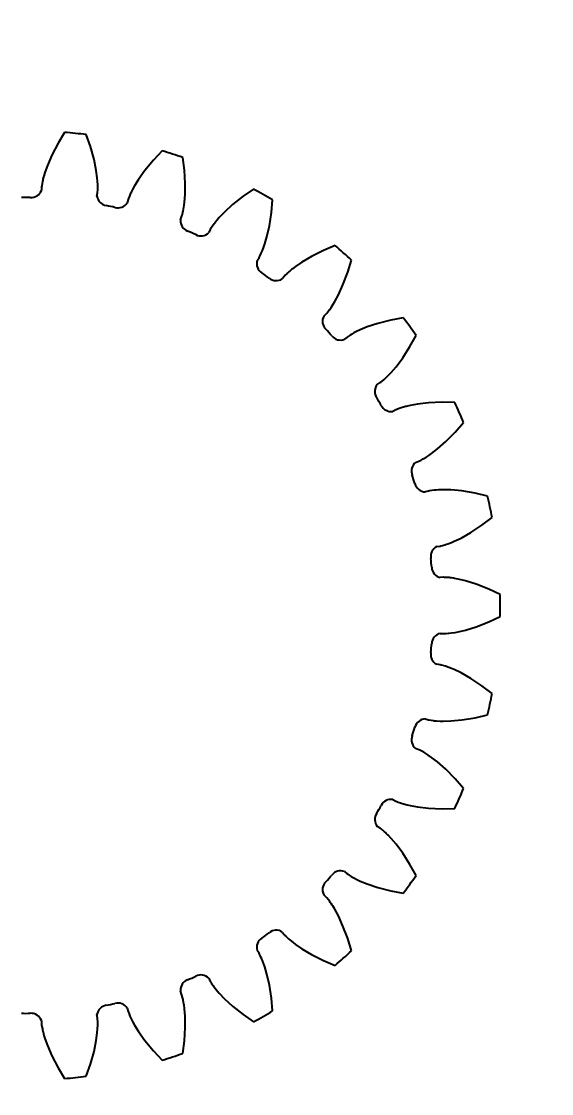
# Model space of a CAD drawing. Extents: x -3282 to 4846, y -1718 to 1845.
# Drawn here: x 125.5 to 179.2, y -8.3 to 100.2 of the extents above; entities that cross this region are included whole.
import ezdxf

# ---------------------------------------------------------------- set-up
doc = ezdxf.new("R2010")
doc.units = 0
doc.layers.get('0').update_dxf_attribs({"linetype": 'CONTINUOUS'})
doc.layers.add('DIMENSION', color=7, linetype='CONTINUOUS')
doc.layers.add('OUTLINE', color=7, linetype='CONTINUOUS')
doc.styles.add('VCDSTYLE14', font='DejaVu Sans Mono')
doc.dimstyles.get("Standard").update_dxf_attribs({"dimtxt": 2.5, "dimasz": 2.5, "dimexe": 1.25, "dimexo": 0.625, "dimtad": 1, "dimcen": 2.5, "dimazin": 3, "dimtfac": 1, "dimtmove": 0, "dimatfit": 3})

# ---------------------------------------------------------------- blocks, each defined once
blk = doc.blocks.new('*D0')
at = {"layer": 'DIMENSION'}
for p, q in [((1920.409424, 1586.460938), (1879.283569, 1563.877319)), ((1904.027975, 1583.74002), (1879.283569, 1563.877319)), ((1879.283569, 1563.877319), (1909.322672, 1574.098123)), ((1874.299874, 1572.952921), (1879.765015, 1563.000732)), ((1867.343814, 1569.133104), (1872.808838, 1559.180908)), ((1872.327515, 1560.057495), (1879.283569, 1563.877319)), ((1872.327515, 1560.057495), (1842.288417, 1549.836677)), ((1846.031494, 1545.617432), (1872.327515, 1560.057495)), ((1847.583118, 1540.194783), (1872.327515, 1560.057495))]:
    blk.add_line(p, q, dxfattribs=at)
at = {"layer": 'DIMENSION', "style": 'VCDSTYLE14'}
blk.add_text('7.9', height=20, rotation=28.77, dxfattribs=at).set_placement((1873.20752, 1561.681519))
blk = doc.blocks.new('*D1')
at = {"layer": 'DIMENSION'}
for p, q in [((1893.807739, 1612.206177), (1887.669786, 1643.337159)), ((1877.409754, 1639.370834), (1893.807739, 1612.206177)), ((1882.990479, 1640.18811), (1893.807739, 1612.206177)), ((1867.365429, 1601.984106), (1894.740479, 1612.566772)), ((1893.807739, 1612.206177), (1917.175781, 1551.758423)), ((1890.733437, 1541.536361), (1918.108521, 1552.119019)), ((1934.379883, 1507.255249), (1917.175781, 1551.758423)), ((1933.573797, 1524.593784), (1917.175781, 1551.758423)), ((1917.175781, 1551.758423), (1923.313769, 1520.627448))]:
    blk.add_line(p, q, dxfattribs=at)
at = {"layer": 'DIMENSION', "style": 'VCDSTYLE14'}
blk.add_text('64.8', height=20, rotation=291.14, dxfattribs=at).set_placement((1910.167725, 1572.65979))
blk = doc.blocks.new('*D2')
at = {"layer": 'DIMENSION'}
for p, q in [((1890.443099, 1628.95426), (1863.278442, 1612.556274)), ((1891.260376, 1623.373535), (1863.278442, 1612.556274)), ((1863.278442, 1612.556274), (1894.409424, 1618.694227)), ((1867.365429, 1601.984106), (1862.917847, 1613.489014)), ((1848.354736, 1606.786987), (1863.278442, 1612.556274)), ((1852.441755, 1596.214883), (1847.994141, 1607.719727)), ((1848.354736, 1606.786987), (1817.223763, 1600.648989)), ((1820.372925, 1595.969727), (1848.354736, 1606.786987)), ((1821.190104, 1590.388962), (1848.354736, 1606.786987))]:
    blk.add_line(p, q, dxfattribs=at)
at = {"layer": 'DIMENSION', "style": 'VCDSTYLE14'}
blk.add_text('16', height=20, rotation=21.14, dxfattribs=at).set_placement((1855.276367, 1610.534912))
blk = doc.blocks.new('*D3')
at = {"layer": 'DIMENSION'}
for p, q in [((2720.820225, 518.82797), (2690.862793, 508.370209)), ((2720.47168, 513.198486), (2690.862793, 508.370209)), ((2455.580078, 470.00296), (2690.862793, 508.370209)), ((2690.862793, 508.370209), (2722.590595, 507.971368)), ((2260.59668, 438.207214), (2455.580078, 470.00296)), ((2455.580078, 470.00296), (2423.852276, 470.401786)), ((2425.622651, 459.545186), (2455.580078, 470.00296))]:
    blk.add_line(p, q, dxfattribs=at)
at = {"layer": 'DIMENSION', "style": 'VCDSTYLE14'}
blk.add_text('%%c 238.4', height=20, rotation=9.26, dxfattribs=at).set_placement((2264.383545, 439.837952))

msp = doc.modelspace()

# ---------------------------------------------------------------- linework, layer by layer
at = {"color": 1}
for p, q in [((129.908399, 88.939138), (129.243354, 87.841848)), ((129.908399, 88.939138), (129.243354, 87.841848)), ((129.243354, 87.841848), (128.617624, 86.638922)), ((129.243354, 87.841848), (128.617624, 86.638922)), ((132.528565, 87.496558), (132.106193, 88.708139)), ((132.528565, 87.496558), (132.106193, 88.708139)), ((132.890519, 86.189823), (132.528565, 87.496558)), ((132.890519, 86.189823), (132.528565, 87.496558)), ((139.769895, 87.07917), (138.891244, 86.144129)), ((139.769895, 87.07917), (138.891244, 86.144129)), ((128.617624, 86.638922), (128.169927, 85.600963)), ((128.617624, 86.638922), (128.169927, 85.600963)), ((133.112629, 85.081464), (132.890519, 86.189823)), ((133.112629, 85.081464), (132.890519, 86.189823)), ((138.891244, 86.144129), (138.029085, 85.097587)), ((138.891244, 86.144129), (138.029085, 85.097587)), ((142.032875, 85.123351), (141.871634, 86.396272)), ((142.032875, 85.123351), (141.871634, 86.396272)), ((127.915458, 84.884201), (127.800141, 84.499054)), ((127.915458, 84.884201), (127.800141, 84.499054)), ((128.169927, 85.600963), (127.915456, 84.884197)), ((128.169927, 85.600963), (127.915456, 84.884197)), ((133.212515, 84.327456), (133.112629, 85.081464)), ((133.212515, 84.327456), (133.112629, 85.081464)), ((138.029085, 85.097587), (137.375367, 84.175391)), ((138.029085, 85.097587), (137.375367, 84.175391)), ((142.115234, 83.769917), (142.032875, 85.123351)), ((142.115234, 83.769917), (142.032875, 85.123351)), ((127.591692, 83.527804), (127.57905, 83.415062)), ((127.591692, 83.527804), (127.57905, 83.415062)), ((127.627513, 83.757952), (127.591692, 83.527804)), ((127.627513, 83.757952), (127.591692, 83.527804)), ((127.629334, 83.768096), (127.627513, 83.757952)), ((127.629334, 83.768096), (127.627513, 83.757952)), ((127.671426, 83.980695), (127.629334, 83.768096)), ((127.671426, 83.980695), (127.629334, 83.768096)), ((127.693896, 84.082095), (127.671426, 83.980695)), ((127.693896, 84.082095), (127.671426, 83.980695)), ((127.722189, 84.201703), (127.693896, 84.082095)), ((127.722189, 84.201703), (127.693896, 84.082095)), ((127.780344, 84.427125), (127.722189, 84.201703)), ((127.780344, 84.427125), (127.722189, 84.201703)), ((127.800141, 84.499054), (127.780344, 84.427125)), ((127.800141, 84.499054), (127.780344, 84.427125)), ((133.239789, 84.008148), (133.212515, 84.327456)), ((133.239789, 84.008148), (133.212515, 84.327456)), ((133.259375, 83.628988), (133.239789, 84.008148)), ((133.259375, 83.628988), (133.239789, 84.008148)), ((133.25966, 83.619694), (133.259375, 83.628988)), ((133.25966, 83.619693), (133.259375, 83.628988)), ((133.263364, 83.392952), (133.25966, 83.619694)), ((133.263364, 83.392954), (133.25966, 83.619693)), ((136.977435, 83.527199), (136.784562, 83.174444)), ((136.977435, 83.527199), (136.784562, 83.174444)), ((137.375367, 84.175391), (136.977433, 83.527196)), ((137.375367, 84.175391), (136.977433, 83.527196)), ((142.10205, 82.639599), (142.115234, 83.769917)), ((142.10205, 82.639599), (142.115234, 83.769917)), ((127.57905, 83.415062), (127.563705, 83.066763)), ((127.57905, 83.415062), (127.563705, 83.066763)), ((133.178714, 82.476602), (133.23612, 82.82048)), ((133.178714, 82.476602), (133.23612, 82.82048)), ((133.236119, 82.820473), (133.244708, 82.904126)), ((133.236119, 82.820473), (133.244708, 82.904126)), ((133.244708, 82.904126), (133.256422, 83.077505)), ((133.244708, 82.904126), (133.256422, 83.077505)), ((133.256422, 83.077505), (133.263114, 83.318963)), ((133.256422, 83.077505), (133.263114, 83.318963)), ((133.263114, 83.318963), (133.263364, 83.392954)), ((133.263114, 83.318963), (133.263364, 83.392952)), ((136.461622, 82.485429), (136.378735, 82.267758)), ((136.461622, 82.485429), (136.378735, 82.267758)), ((136.465513, 82.494973), (136.461622, 82.485429)), ((136.465513, 82.494972), (136.461622, 82.485429)), ((136.550887, 82.694174), (136.465513, 82.494973)), ((136.550887, 82.694174), (136.465513, 82.494972)), ((136.593948, 82.788686), (136.550887, 82.694174)), ((136.593948, 82.788686), (136.550887, 82.694174)), ((136.646491, 82.899798), (136.593948, 82.788686)), ((136.646491, 82.899798), (136.593948, 82.788686)), ((136.750243, 83.108203), (136.646491, 82.899798)), ((136.750243, 83.108203), (136.646491, 82.899798)), ((136.784562, 83.174444), (136.750243, 83.108203)), ((136.784562, 83.174444), (136.750243, 83.108203)), ((142.042985, 81.881301), (142.10205, 82.639599)), ((142.042985, 81.881301), (142.10205, 82.639599)), ((147.975328, 82.477601), (146.914421, 81.633181)), ((147.975328, 82.477601), (146.914421, 81.633181)), ((149.029185, 83.209527), (147.975328, 82.477601)), ((149.029185, 83.209527), (147.975328, 82.477601)), ((136.342928, 82.160108), (136.255503, 81.82261)), ((136.342928, 82.160108), (136.255503, 81.82261)), ((136.378735, 82.267758), (136.342928, 82.160108)), ((136.378735, 82.267758), (136.342928, 82.160108)), ((141.943602, 81.188353), (142.003276, 81.563299)), ((141.943602, 81.188353), (142.003276, 81.563299)), ((142.003276, 81.563299), (142.042985, 81.8813)), ((142.003276, 81.563299), (142.042985, 81.8813)), ((146.914421, 81.633181), (146.083253, 80.867053)), ((146.914421, 81.633181), (146.083253, 80.867053)), ((150.836075, 80.825948), (150.943013, 82.104576)), ((150.836075, 80.825948), (150.943013, 82.104576)), ((141.625109, 80.077919), (141.752756, 80.402348)), ((141.625109, 80.077919), (141.752756, 80.402348)), ((141.752754, 80.402341), (141.778548, 80.48238)), ((141.752754, 80.402341), (141.778548, 80.48238)), ((141.778548, 80.48238), (141.826054, 80.649535)), ((141.778548, 80.48238), (141.826054, 80.649535)), ((141.826054, 80.649535), (141.882802, 80.884325)), ((141.826054, 80.649535), (141.882802, 80.884325)), ((141.882802, 80.884325), (141.89843, 80.956647)), ((141.882802, 80.884325), (141.898429, 80.956645)), ((141.898429, 80.956645), (141.941948, 81.179202)), ((141.89843, 80.956647), (141.941948, 81.179202)), ((141.941948, 81.179202), (141.943602, 81.188353)), ((141.941948, 81.179202), (141.943602, 81.188353)), ((145.559251, 80.31576), (145.29725, 80.010814)), ((145.559251, 80.31576), (145.29725, 80.010814)), ((146.083253, 80.867053), (145.559248, 80.315757)), ((146.083253, 80.867053), (145.559248, 80.315757)), ((150.63524, 79.484965), (150.836075, 80.825948)), ((150.63524, 79.484965), (150.836075, 80.825948)), ((144.71178, 79.208317), (144.654374, 79.110464)), ((144.71178, 79.208317), (144.654374, 79.110464)), ((144.838113, 79.403998), (144.71178, 79.208317)), ((144.838113, 79.403998), (144.71178, 79.208317)), ((144.843903, 79.412525), (144.838113, 79.403998)), ((144.843903, 79.412524), (144.838113, 79.403998)), ((144.968827, 79.589623), (144.843903, 79.412525)), ((144.968827, 79.589623), (144.843903, 79.412524)), ((145.030598, 79.673117), (144.968827, 79.589623)), ((145.030598, 79.673117), (144.968827, 79.589623)), ((145.105094, 79.770876), (145.030598, 79.673117)), ((145.105094, 79.770876), (145.030598, 79.673117)), ((145.249909, 79.953156), (145.105094, 79.770876)), ((145.249909, 79.953156), (145.105094, 79.770876)), ((145.29725, 80.010814), (145.249909, 79.953156)), ((145.29725, 80.010814), (145.249909, 79.953156)), ((150.387337, 78.382088), (150.63524, 79.484965)), ((150.387337, 78.382088), (150.63524, 79.484965)), ((144.654374, 79.110464), (144.49869, 78.798518)), ((144.654374, 79.110464), (144.49869, 78.798518)), ((150.171905, 77.652641), (150.387337, 78.382088)), ((150.171905, 77.652641), (150.387337, 78.382088)), ((149.838261, 76.778246), (149.927101, 76.986892)), ((149.838262, 76.778249), (149.927101, 76.986892)), ((149.927101, 76.986892), (149.930621, 76.995499)), ((149.927101, 76.986892), (149.930621, 76.995499)), ((149.930621, 76.995499), (150.066947, 77.349845)), ((149.930621, 76.995499), (150.066947, 77.349845)), ((150.066947, 77.349845), (150.171904, 77.652641)), ((150.066947, 77.349845), (150.171904, 77.652641)), ((156.098589, 77.002508), (154.885301, 76.397115)), ((156.098589, 77.002508), (154.885301, 76.397115)), ((157.281592, 77.49933), (156.098589, 77.002508)), ((157.281592, 77.49933), (156.098589, 77.002508)), ((149.388216, 75.975549), (149.580526, 76.266349)), ((149.388216, 75.975549), (149.580526, 76.266349)), ((149.580523, 76.266343), (149.622394, 76.33927)), ((149.580523, 76.266343), (149.622394, 76.33927)), ((149.622394, 76.33927), (149.703615, 76.492895)), ((149.622394, 76.33927), (149.703615, 76.492895)), ((149.703615, 76.492895), (149.807939, 76.710756)), ((149.703615, 76.492895), (149.807939, 76.710756)), ((149.807939, 76.710756), (149.838262, 76.778249)), ((149.807939, 76.710756), (149.838261, 76.778246)), ((154.885301, 76.397115), (153.913009, 75.820538)), ((154.885301, 76.397115), (153.913009, 75.820538)), ((158.553424, 74.792164), (158.923867, 76.020618)), ((158.553424, 74.792164), (158.923867, 76.020618)), ((152.635124, 74.871552), (152.557343, 74.802725)), ((152.635124, 74.871552), (152.557343, 74.802725)), ((152.728317, 74.951687), (152.635124, 74.871552)), ((152.728317, 74.951686), (152.635124, 74.871552)), ((152.907865, 75.099875), (152.728317, 74.951687)), ((152.907865, 75.099874), (152.728317, 74.951686)), ((152.96616, 75.14643), (152.907865, 75.099874)), ((152.96616, 75.14643), (152.907865, 75.099875)), ((153.285837, 75.390239), (152.96616, 75.14643)), ((153.285837, 75.390239), (152.96616, 75.14643)), ((153.913009, 75.820538), (153.285833, 75.390236)), ((153.913009, 75.820538), (153.285833, 75.390236)), ((152.150139, 74.399416), (151.933, 74.126656)), ((152.150139, 74.399416), (151.933, 74.126656)), ((152.226636, 74.483195), (152.150139, 74.399416)), ((152.226635, 74.483195), (152.150139, 74.399416)), ((152.390892, 74.648334), (152.226635, 74.483195)), ((152.390892, 74.648334), (152.226636, 74.483195)), ((152.398328, 74.65547), (152.390892, 74.648334)), ((152.398328, 74.65547), (152.390892, 74.648334)), ((152.557343, 74.802725), (152.398328, 74.65547)), ((152.557343, 74.802725), (152.398328, 74.65547)), ((158.078172, 73.522241), (158.553424, 74.792164)), ((158.078172, 73.522241), (158.553424, 74.792164)), ((157.606385, 72.495007), (158.078172, 73.522241)), ((157.606385, 72.495007), (158.078172, 73.522241)), ((157.078381, 71.551933), (157.244, 71.826291)), ((157.078381, 71.551934), (157.244, 71.826291)), ((157.244, 71.826291), (157.606385, 72.495007)), ((157.244, 71.826291), (157.606385, 72.495007)), ((156.128749, 70.348786), (156.377318, 70.593247)), ((156.128749, 70.348786), (156.377318, 70.593247)), ((156.377313, 70.593242), (156.433432, 70.655869)), ((156.377313, 70.593242), (156.433432, 70.655869)), ((156.433432, 70.655869), (156.544819, 70.789251)), ((156.433432, 70.655869), (156.544819, 70.789251)), ((156.544819, 70.789251), (156.692158, 70.980661)), ((156.544819, 70.789251), (156.692158, 70.980661)), ((156.692158, 70.980661), (156.735851, 71.040374)), ((156.692158, 70.980661), (156.73585, 71.040372)), ((156.73585, 71.040372), (156.866129, 71.225988)), ((156.735851, 71.040374), (156.866128, 71.225987)), ((156.866128, 71.225987), (156.871361, 71.233675)), ((156.866129, 71.225988), (156.871361, 71.233675)), ((156.871361, 71.233675), (157.078381, 71.551934)), ((156.871361, 71.233675), (157.078381, 71.551933)), ((161.593358, 69.618231), (160.522436, 69.256404)), ((161.593358, 69.618231), (160.522436, 69.256404)), ((162.906002, 69.958137), (161.593358, 69.618231)), ((162.906002, 69.958137), (161.593358, 69.618231)), ((164.166449, 70.198143), (162.906002, 69.958137)), ((164.166449, 70.198143), (162.906002, 69.958137)), ((158.789866, 68.426282), (158.594865, 68.298902)), ((158.789866, 68.426282), (158.594865, 68.298902)), ((158.798624, 68.431716), (158.789866, 68.426282)), ((158.798624, 68.431716), (158.789866, 68.426282)), ((158.98478, 68.542692), (158.798624, 68.431716)), ((158.98478, 68.542692), (158.798624, 68.431716)), ((159.075171, 68.593843), (158.98478, 68.542692)), ((159.075171, 68.593843), (158.98478, 68.542692)), ((159.182988, 68.65285), (159.075171, 68.593843)), ((159.182989, 68.65285), (159.075171, 68.593843)), ((159.389423, 68.76047), (159.182988, 68.65285)), ((159.389423, 68.76047), (159.182989, 68.65285)), ((159.456123, 68.793888), (159.389423, 68.76047)), ((159.456123, 68.793888), (159.389423, 68.76047)), ((159.819505, 68.965905), (159.456123, 68.793888)), ((159.819505, 68.965905), (159.456123, 68.793888)), ((160.522436, 69.256404), (159.819501, 68.965903)), ((160.522436, 69.256404), (159.819501, 68.965903)), ((164.847637, 67.285706), (165.465394, 68.410295)), ((164.847637, 67.285706), (165.465394, 68.410295)), ((158.502622, 68.232858), (158.233517, 68.011204)), ((158.502622, 68.232858), (158.233517, 68.011204)), ((158.594865, 68.298902), (158.502622, 68.232858)), ((158.594865, 68.298902), (158.502622, 68.232858)), ((164.118738, 66.142345), (164.847637, 67.285706)), ((164.118738, 66.142345), (164.847637, 67.285706)), ((163.443687, 65.235648), (164.118738, 66.142345)), ((163.443687, 65.235648), (164.118738, 66.142345)), ((162.950186, 64.656889), (163.443687, 65.235648)), ((162.950186, 64.656889), (163.443687, 65.235648)), ((162.234588, 63.944473), (162.289741, 63.993796)), ((162.234588, 63.944473), (162.289739, 63.993795)), ((162.289739, 63.993795), (162.455763, 64.148268)), ((162.289741, 63.993796), (162.455762, 64.148267)), ((162.455762, 64.148267), (162.462479, 64.154699)), ((162.455763, 64.148268), (162.462479, 64.154699)), ((162.462479, 64.154699), (162.731144, 64.422961)), ((162.462479, 64.154699), (162.731144, 64.422961)), ((162.731144, 64.422961), (162.950186, 64.656889)), ((162.731144, 64.422961), (162.950186, 64.656889)), ((161.552116, 63.443544), (161.84608, 63.630983)), ((161.552116, 63.443544), (161.84608, 63.630983)), ((161.846074, 63.630979), (161.913987, 63.680571)), ((161.846074, 63.630979), (161.913987, 63.680571)), ((161.913987, 63.680571), (162.050671, 63.787878)), ((161.913987, 63.680571), (162.050671, 63.787878)), ((162.050671, 63.787878), (162.234588, 63.944473)), ((162.050671, 63.787878), (162.234588, 63.944473)), ((163.434188, 60.880299), (163.124879, 60.719439)), ((163.434188, 60.880299), (163.124879, 60.719439)), ((163.538147, 60.925722), (163.434188, 60.880299)), ((163.538147, 60.925722), (163.434188, 60.880299)), ((163.755371, 61.009775), (163.538147, 60.925722)), ((163.75537, 61.009775), (163.538147, 60.925722)), ((163.765066, 61.013269), (163.75537, 61.009775)), ((163.765066, 61.013269), (163.755371, 61.009775)), ((163.970228, 61.083116), (163.765066, 61.013269)), ((163.970228, 61.083116), (163.765066, 61.013269)), ((164.069278, 61.114356), (163.970228, 61.083116)), ((164.069278, 61.114356), (163.970228, 61.083116)), ((164.187008, 61.149657), (164.069278, 61.114356)), ((164.187008, 61.149657), (164.069278, 61.114356)), ((164.411307, 61.212005), (164.187008, 61.149657)), ((164.411307, 61.212005), (164.187008, 61.149657)), ((164.483497, 61.230825), (164.411307, 61.212005)), ((164.483497, 61.230825), (164.411307, 61.212005)), ((164.874703, 61.323531), (164.483497, 61.230825)), ((164.874703, 61.323531), (164.483497, 61.230825)), ((165.622672, 61.461535), (164.874699, 61.32353)), ((165.622672, 61.461535), (164.874699, 61.32353)), ((166.745419, 61.592798), (165.622672, 61.461535)), ((166.745419, 61.592798), (165.622672, 61.461535)), ((168.100049, 61.652363), (166.745419, 61.592798)), ((168.100049, 61.652363), (166.745419, 61.592798)), ((169.382852, 61.625062), (168.100049, 61.652363)), ((169.382852, 61.625062), (168.100049, 61.652363)), ((168.492936, 57.667812), (169.443625, 58.634642)), ((168.492936, 57.667812), (169.443625, 58.634642)), ((169.443625, 58.634642), (170.281698, 59.606217)), ((169.443625, 58.634642), (170.281698, 59.606217)), ((167.644124, 56.92128), (168.492936, 57.667812)), ((167.644124, 56.92128), (168.492936, 57.667812)), ((166.778185, 56.274498), (167.041076, 56.457773)), ((166.778185, 56.274498), (167.041076, 56.457773)), ((167.041077, 56.457773), (167.644124, 56.92128)), ((167.041077, 56.457773), (167.644124, 56.92128)), ((165.421289, 55.561618), (165.747799, 55.683842)), ((165.421289, 55.561618), (165.747799, 55.683842)), ((165.747793, 55.683839), (165.824533, 55.718227)), ((165.747793, 55.683839), (165.824533, 55.718227)), ((165.824533, 55.718227), (165.980541, 55.794772)), ((165.824533, 55.718227), (165.980541, 55.794772)), ((165.980541, 55.794772), (166.192996, 55.909706)), ((165.980541, 55.794772), (166.192996, 55.909706)), ((166.192996, 55.909706), (166.257199, 55.946485)), ((166.192996, 55.909706), (166.257197, 55.946484)), ((166.257197, 55.946484), (166.451709, 56.063063)), ((166.257199, 55.946485), (166.451708, 56.063062)), ((166.451708, 56.063062), (166.459615, 56.067957)), ((166.451709, 56.063063), (166.459615, 56.067957)), ((166.459615, 56.067957), (166.778185, 56.274498)), ((166.459615, 56.067957), (166.778185, 56.274498)), ((166.729304, 52.663081), (166.39331, 52.570045)), ((166.729304, 52.663081), (166.39331, 52.570045)), ((166.840435, 52.685897), (166.729304, 52.663081)), ((166.840435, 52.685897), (166.729304, 52.663081)), ((167.070388, 52.722949), (166.840435, 52.685897)), ((167.070388, 52.722949), (166.840435, 52.685897)), ((167.080598, 52.724352), (167.070388, 52.722949)), ((167.080598, 52.724352), (167.070388, 52.722949)), ((167.295799, 52.750017), (167.080598, 52.724352)), ((167.295799, 52.750017), (167.080598, 52.724352)), ((167.399179, 52.759981), (167.295799, 52.750017)), ((167.399179, 52.759981), (167.295799, 52.750017)), ((167.521676, 52.770033), (167.399179, 52.759981)), ((167.521676, 52.770033), (167.399179, 52.759981)), ((167.754037, 52.784384), (167.521676, 52.770033)), ((167.754037, 52.784384), (167.521676, 52.770033)), ((167.828562, 52.787783), (167.754037, 52.784384)), ((167.828562, 52.787783), (167.754037, 52.784384)), ((168.230494, 52.797127), (167.828562, 52.787783)), ((168.230494, 52.797127), (167.828562, 52.787783)), ((168.99081, 52.776605), (168.23049, 52.797127)), ((168.99081, 52.776605), (168.23049, 52.797127)), ((170.116314, 52.671566), (168.99081, 52.776605)), ((170.116314, 52.671566), (168.99081, 52.776605)), ((171.453726, 52.448186), (170.116314, 52.671566)), ((171.453726, 52.448186), (170.116314, 52.671566)), ((172.702821, 52.154772), (171.453726, 52.448186)), ((172.702821, 52.154772), (171.453726, 52.448186)), ((172.140522, 49.217064), (173.162284, 49.993163)), ((172.140522, 49.217064), (173.162284, 49.993163)), ((171.009593, 48.469022), (172.140522, 49.217064)), ((171.009593, 48.469022), (172.140522, 49.217064)), ((169.337879, 47.587283), (170.024116, 47.915281)), ((169.337879, 47.587283), (170.024116, 47.915281)), ((170.024116, 47.915281), (171.009593, 48.469022)), ((170.024116, 47.915281), (171.009593, 48.469022)), ((167.567167, 47.047484), (167.911954, 47.099152)), ((167.567167, 47.047484), (167.911954, 47.099152)), ((167.911947, 47.099151), (167.994159, 47.116832)), ((167.911947, 47.099151), (167.994159, 47.116832)), ((167.994159, 47.116832), (168.162673, 47.159268)), ((167.994159, 47.116832), (168.162673, 47.159268)), ((168.162673, 47.159268), (168.394381, 47.227518)), ((168.162673, 47.159268), (168.394381, 47.227518)), ((168.394381, 47.227518), (168.464826, 47.250145)), ((168.394381, 47.227518), (168.464828, 47.250145)), ((168.464826, 47.250145), (168.679326, 47.323735)), ((168.464828, 47.250145), (168.679325, 47.323734)), ((168.679325, 47.323734), (168.688077, 47.326878)), ((168.679326, 47.323735), (168.688077, 47.326878)), ((168.688077, 47.326878), (169.042627, 47.462672)), ((168.688077, 47.326878), (169.042627, 47.462672)), ((169.042627, 47.462672), (169.337879, 47.587283)), ((169.042627, 47.462672), (169.337879, 47.587283)), ((168.243959, 43.940336), (167.895964, 43.91919)), ((168.243959, 43.940336), (167.895964, 43.91919)), ((168.357405, 43.939547), (168.243959, 43.940336)), ((168.357405, 43.939547), (168.243959, 43.940336)), ((168.590036, 43.92798), (168.357405, 43.939547)), ((168.590036, 43.92798), (168.357405, 43.939547)), ((168.600315, 43.927229), (168.590036, 43.92798)), ((168.600315, 43.927229), (168.590036, 43.92798)), ((168.816149, 43.907591), (168.600315, 43.927229)), ((168.816149, 43.907591), (168.600315, 43.927229)), ((168.919342, 43.895843), (168.816149, 43.907591)), ((168.919342, 43.895843), (168.816149, 43.907591)), ((169.041252, 43.880207), (168.919342, 43.895843)), ((169.041252, 43.880207), (168.919342, 43.895843)), ((169.271519, 43.845934), (169.041252, 43.880207)), ((169.271519, 43.845934), (169.041252, 43.880207)), ((169.345123, 43.833764), (169.271519, 43.845934)), ((169.345123, 43.833764), (169.271519, 43.845934)), ((169.740214, 43.759338), (169.345123, 43.833764)), ((169.740214, 43.759338), (169.345123, 43.833764)), ((170.479648, 43.581185), (169.74021, 43.759339)), ((170.479648, 43.581185), (169.74021, 43.759339)), ((171.558719, 43.244437), (170.479648, 43.581185)), ((171.558719, 43.244437), (170.479648, 43.581185)), ((172.820461, 42.747874), (171.558719, 43.244437)), ((172.820461, 42.747874), (171.558719, 43.244437)), ((173.981256, 42.20117), (172.820461, 42.747874)), ((173.981256, 42.20117), (172.820461, 42.747874)), ((171.558719, 38.948005), (172.820461, 39.444567)), ((171.558719, 38.948005), (172.820461, 39.444567)), ((172.820461, 39.444567), (173.981255, 39.99127)), ((172.820461, 39.444567), (173.981255, 39.99127)), ((167.895964, 38.273251), (168.243959, 38.252105)), ((167.895964, 38.273251), (168.243959, 38.252105)), ((168.243951, 38.252106), (168.328044, 38.252307)), ((168.243951, 38.252106), (168.328044, 38.252307)), ((168.328044, 38.252307), (168.501698, 38.25878)), ((168.328044, 38.252307), (168.501698, 38.25878)), ((168.501698, 38.25878), (168.742533, 38.277364)), ((168.501698, 38.25878), (168.742533, 38.277364)), ((168.742533, 38.277364), (168.816142, 38.28485)), ((168.742533, 38.277364), (168.816144, 38.28485)), ((168.816142, 38.28485), (169.041255, 38.312235)), ((168.816144, 38.28485), (169.041254, 38.312234)), ((169.041254, 38.312234), (169.050469, 38.31349)), ((169.041255, 38.312235), (169.050469, 38.31349)), ((169.050469, 38.31349), (169.425504, 38.372601)), ((169.050469, 38.31349), (169.425504, 38.372601)), ((169.425504, 38.372601), (169.740212, 38.433103)), ((169.425504, 38.372601), (169.740212, 38.433103)), ((169.740212, 38.433103), (170.479648, 38.611256)), ((169.740212, 38.433103), (170.479648, 38.611256)), ((170.479648, 38.611256), (171.558719, 38.948005)), ((170.479648, 38.611256), (171.558719, 38.948005)), ((167.911954, 35.093289), (167.567167, 35.144957)), ((167.911954, 35.093289), (167.567167, 35.144957)), ((168.022757, 35.068931), (167.911954, 35.093289)), ((168.022757, 35.068931), (167.911954, 35.093289)), ((168.2479, 35.00925), (168.022757, 35.068931)), ((168.2479, 35.00925), (168.022757, 35.068931)), ((168.257798, 35.006378), (168.2479, 35.00925)), ((168.257798, 35.006378), (168.2479, 35.00925)), ((168.464832, 34.942294), (168.257798, 35.006378)), ((168.464832, 34.942294), (168.257798, 35.006378)), ((168.563328, 34.909348), (168.464832, 34.942294)), ((168.563328, 34.909348), (168.464832, 34.942294)), ((168.679323, 34.868707), (168.563328, 34.909348)), ((168.679323, 34.868707), (168.563328, 34.909348)), ((168.897432, 34.787308), (168.679323, 34.868707)), ((168.897432, 34.787308), (168.679323, 34.868707)), ((168.966897, 34.760101), (168.897432, 34.787308)), ((168.966897, 34.760101), (168.897432, 34.787308)), ((169.337881, 34.605157), (168.966897, 34.760101)), ((169.337881, 34.605157), (168.966897, 34.760101)), ((170.024116, 34.27716), (169.337877, 34.605159)), ((170.024116, 34.27716), (169.337877, 34.605159)), ((171.009593, 33.723419), (170.024116, 34.27716)), ((171.009593, 33.723419), (170.024116, 34.27716)), ((172.140522, 32.975377), (171.009593, 33.723419)), ((172.140522, 32.975377), (171.009593, 33.723419)), ((173.162285, 32.199277), (172.140522, 32.975377)), ((173.162285, 32.199277), (172.140522, 32.975377)), ((166.39331, 29.622396), (166.729304, 29.52936)), ((166.39331, 29.622396), (166.729304, 29.52936)), ((166.729297, 29.529362), (166.811594, 29.512075)), ((166.729297, 29.529362), (166.811594, 29.512075)), ((166.811594, 29.512075), (166.982799, 29.482302)), ((166.811594, 29.512075), (166.982799, 29.482302)), ((166.982799, 29.482302), (167.222235, 29.450407)), ((166.982799, 29.482302), (167.222235, 29.450407)), ((167.222235, 29.450407), (167.295792, 29.442425)), ((167.222235, 29.450407), (167.295794, 29.442425)), ((167.295792, 29.442425), (167.521679, 29.422408)), ((167.295794, 29.442425), (167.521678, 29.422408)), ((167.521678, 29.422408), (167.530952, 29.42172)), ((167.521679, 29.422408), (167.530952, 29.42172)), ((167.530952, 29.42172), (167.910082, 29.401565)), ((167.530952, 29.42172), (167.910082, 29.401565)), ((167.910082, 29.401565), (168.230492, 29.395314)), ((167.910082, 29.401565), (168.230492, 29.395314)), ((168.230492, 29.395314), (168.99081, 29.415837)), ((168.230492, 29.395314), (168.99081, 29.415837)), ((168.99081, 29.415837), (170.116314, 29.520875)), ((168.99081, 29.415837), (170.116314, 29.520875)), ((170.116314, 29.520875), (171.453726, 29.744255)), ((170.116314, 29.520875), (171.453726, 29.744255)), ((171.453726, 29.744255), (172.70282, 30.037669)), ((171.453726, 29.744255), (172.70282, 30.037669)), ((165.747799, 26.508599), (165.421289, 26.630823)), ((165.747799, 26.508599), (165.421289, 26.630823)), ((165.851117, 26.461736), (165.747799, 26.508599)), ((165.851117, 26.461736), (165.747799, 26.508599)), ((166.058932, 26.356549), (165.851117, 26.461736)), ((166.058932, 26.356549), (165.851117, 26.461736)), ((166.068016, 26.351682), (166.058932, 26.356549)), ((166.068016, 26.351682), (166.058932, 26.356549)), ((166.257202, 26.245954), (166.068016, 26.351682)), ((166.257202, 26.245954), (166.068016, 26.351682)), ((166.346696, 26.193249), (166.257202, 26.245954)), ((166.346696, 26.193249), (166.257202, 26.245954)), ((166.451707, 26.12938), (166.346696, 26.193249)), ((166.451707, 26.12938), (166.346696, 26.193249)), ((166.648125, 26.004412), (166.451707, 26.12938)), ((166.648125, 26.004412), (166.451707, 26.12938)), ((166.710416, 25.963357), (166.648125, 26.004412)), ((166.710416, 25.963357), (166.648125, 26.004412)), ((167.041078, 25.734667), (166.710416, 25.963357)), ((167.041078, 25.734667), (166.710416, 25.963357)), ((167.644124, 25.271161), (167.041074, 25.73467)), ((167.644124, 25.271161), (167.041074, 25.73467)), ((168.492936, 24.524629), (167.644124, 25.271161)), ((168.492936, 24.524629), (167.644124, 25.271161)), ((169.443625, 23.557799), (168.492936, 24.524629)), ((169.443625, 23.557799), (168.492936, 24.524629)), ((170.281699, 22.586223), (169.443625, 23.557799)), ((170.281699, 22.586223), (169.443625, 23.557799)), ((163.124879, 21.473002), (163.434188, 21.312142)), ((163.124879, 21.473002), (163.434188, 21.312142)), ((163.434181, 21.312145), (163.511085, 21.278126)), ((163.434181, 21.312145), (163.511085, 21.278126)), ((163.511085, 21.278126), (163.672359, 21.213408)), ((163.511085, 21.278126), (163.672359, 21.213408)), ((163.672359, 21.213408), (163.899931, 21.132428)), ((163.672359, 21.213408), (163.899931, 21.132428)), ((163.899931, 21.132428), (163.970221, 21.109327)), ((163.899931, 21.132428), (163.970224, 21.109327)), ((163.970221, 21.109327), (164.187011, 21.042783)), ((163.970224, 21.109327), (164.18701, 21.042783)), ((164.18701, 21.042783), (164.195938, 21.040182)), ((164.187011, 21.042783), (164.195938, 21.040182)), ((164.195938, 21.040182), (164.562593, 20.941642)), ((164.195938, 21.040182), (164.562593, 20.941642)), ((164.562593, 20.941642), (164.874701, 20.86891)), ((164.562593, 20.941642), (164.874701, 20.86891)), ((164.874702, 20.86891), (165.622671, 20.730906)), ((164.874702, 20.86891), (165.622671, 20.730906)), ((165.622671, 20.730906), (166.745419, 20.599643)), ((165.622671, 20.730906), (166.745419, 20.599643)), ((166.745419, 20.599643), (168.100049, 20.540079)), ((166.745419, 20.599643), (168.100049, 20.540079)), ((168.100049, 20.540079), (169.382851, 20.567379)), ((168.100049, 20.540079), (169.382851, 20.567379)), ((161.84608, 18.561458), (161.552116, 18.748897)), ((161.84608, 18.561458), (161.552116, 18.748897)), ((161.937396, 18.494138), (161.84608, 18.561458)), ((161.937396, 18.494138), (161.84608, 18.561458)), ((162.1188, 18.348043), (161.937396, 18.494138)), ((162.1188, 18.348043), (161.937396, 18.494138)), ((162.126674, 18.341393), (162.1188, 18.348043)), ((162.126674, 18.341394), (162.1188, 18.348043)), ((162.289744, 18.198642), (162.126674, 18.341394)), ((162.289744, 18.198642), (162.126674, 18.341393)), ((162.366324, 18.128482), (162.289744, 18.198642)), ((162.366324, 18.128482), (162.289744, 18.198642)), ((162.455761, 18.044175), (162.366324, 18.128482)), ((162.455761, 18.044175), (162.366324, 18.128482)), ((162.621905, 17.8811), (162.455761, 18.044175)), ((162.621905, 17.8811), (162.455761, 18.044175)), ((162.674299, 17.827992), (162.621905, 17.8811)), ((162.674299, 17.827992), (162.621905, 17.8811)), ((162.950187, 17.535551), (162.674299, 17.827992)), ((162.950187, 17.535551), (162.674299, 17.827992)), ((163.443687, 16.956793), (162.950185, 17.535554)), ((163.443687, 16.956793), (162.950185, 17.535554)), ((164.118738, 16.050096), (163.443687, 16.956793)), ((164.118738, 16.050096), (163.443687, 16.956793)), ((164.847637, 14.906735), (164.118738, 16.050096)), ((164.847637, 14.906735), (164.118738, 16.050096)), ((158.233517, 14.181237), (158.502622, 13.959583)), ((158.233517, 14.181237), (158.502622, 13.959583)), ((165.465395, 13.782144), (164.847637, 14.906735)), ((165.465395, 13.782144), (164.847637, 14.906735)), ((158.502616, 13.959587), (158.570767, 13.910322)), ((158.502616, 13.959587), (158.570767, 13.910322)), ((158.570767, 13.910322), (158.71506, 13.813488)), ((158.570767, 13.910322), (158.71506, 13.813488)), ((158.71506, 13.813488), (158.920823, 13.686963)), ((158.71506, 13.813488), (158.920823, 13.686963)), ((158.920823, 13.686963), (158.984774, 13.649753)), ((158.920823, 13.686963), (158.984776, 13.649751)), ((158.984774, 13.649753), (159.182991, 13.539589)), ((158.984776, 13.649751), (159.18299, 13.53959)), ((159.18299, 13.53959), (159.191183, 13.535189)), ((159.182991, 13.539589), (159.191183, 13.535189)), ((159.191183, 13.535189), (159.529337, 13.362571)), ((159.191183, 13.535189), (159.529337, 13.362571)), ((159.529337, 13.362571), (159.819504, 13.226537)), ((159.529337, 13.362571), (159.819504, 13.226537)), ((159.819504, 13.226537), (160.522436, 12.936037)), ((159.819504, 13.226537), (160.522436, 12.936037)), ((160.522436, 12.936037), (161.593358, 12.57421)), ((160.522436, 12.936037), (161.593358, 12.57421)), ((161.593358, 12.57421), (162.906002, 12.234304)), ((161.593358, 12.57421), (162.906002, 12.234304)), ((162.906002, 12.234304), (164.166447, 11.994299)), ((162.906002, 12.234304), (164.166447, 11.994299)), ((156.377318, 11.599194), (156.128749, 11.843656)), ((156.377318, 11.599194), (156.128749, 11.843656)), ((156.452643, 11.51436), (156.377318, 11.599194)), ((156.452643, 11.51436), (156.377318, 11.599194)), ((156.599707, 11.333741), (156.452643, 11.51436)), ((156.599707, 11.333741), (156.452643, 11.51436)), ((156.606027, 11.3256), (156.599707, 11.333741)), ((156.606027, 11.3256), (156.599707, 11.333741)), ((156.735854, 11.152063), (156.606027, 11.3256)), ((156.735854, 11.152063), (156.606027, 11.3256)), ((156.796173, 11.067515), (156.735854, 11.152063)), ((156.796173, 11.067515), (156.735854, 11.152063)), ((156.866127, 10.966456), (156.796173, 11.067515)), ((156.866127, 10.966456), (156.796173, 11.067515)), ((156.994736, 10.772401), (156.866127, 10.966456)), ((156.994736, 10.772401), (156.866127, 10.966456)), ((157.034942, 10.70956), (156.994736, 10.772401)), ((157.034942, 10.70956), (156.994736, 10.772401)), ((157.244001, 10.366149), (157.034942, 10.70956)), ((157.244001, 10.366149), (157.034942, 10.70956)), ((157.606385, 9.697434), (157.243998, 10.366152)), ((157.606385, 9.697434), (157.243998, 10.366152)), ((158.078172, 8.6702), (157.606385, 9.697434)), ((158.078172, 8.6702), (157.606385, 9.697434)), ((151.933, 8.065785), (152.150139, 7.793025)), ((151.933, 8.065785), (152.150139, 7.793025)), ((152.150134, 7.793031), (152.206553, 7.730673)), ((152.150134, 7.793031), (152.206553, 7.730673)), ((152.206553, 7.730673), (152.327561, 7.605954)), ((152.206553, 7.730673), (152.327561, 7.605954)), ((152.327561, 7.605954), (152.502521, 7.439414)), ((152.327561, 7.605954), (152.502521, 7.439414)), ((158.553424, 7.400277), (158.078172, 8.6702)), ((158.553424, 7.400277), (158.078172, 8.6702)), ((152.502521, 7.439414), (152.557338, 7.38972)), ((152.502521, 7.439414), (152.55734, 7.389719)), ((152.557338, 7.38972), (152.728319, 7.240753)), ((152.55734, 7.389719), (152.728319, 7.240753)), ((152.728319, 7.240753), (152.735417, 7.234746)), ((152.728319, 7.240753), (152.735417, 7.234746)), ((152.735417, 7.234746), (153.030293, 6.995593)), ((152.735417, 7.234746), (153.030293, 6.995593)), ((153.030293, 6.995593), (153.285835, 6.802203)), ((153.030293, 6.995593), (153.285835, 6.802203)), ((153.285836, 6.802203), (153.913009, 6.371903)), ((153.285836, 6.802203), (153.913009, 6.371903)), ((158.923868, 6.171822), (158.553424, 7.400277)), ((158.923868, 6.171822), (158.553424, 7.400277)), ((149.580526, 5.926092), (149.388216, 6.216892)), ((149.580526, 5.926092), (149.388216, 6.216892)), ((149.636567, 5.827451), (149.580526, 5.926092)), ((149.636567, 5.827451), (149.580526, 5.926092)), ((149.742865, 5.620203), (149.636567, 5.827451)), ((149.742865, 5.620203), (149.636567, 5.827451)), ((149.747354, 5.610925), (149.742865, 5.620203)), ((149.747354, 5.610925), (149.742865, 5.620203)), ((149.838263, 5.414189), (149.747354, 5.610925)), ((149.838263, 5.414188), (149.747354, 5.610925)), ((153.913009, 6.371903), (154.885301, 5.795326)), ((153.913009, 6.371903), (154.885301, 5.795326)), ((154.885301, 5.795326), (156.098589, 5.189934)), ((154.885301, 5.795326), (156.098589, 5.189934)), ((149.879686, 5.318947), (149.838263, 5.414189)), ((149.879686, 5.318947), (149.838263, 5.414188)), ((149.9271, 5.205551), (149.879686, 5.318947)), ((149.9271, 5.205551), (149.879686, 5.318947)), ((150.012552, 4.988998), (149.9271, 5.205551)), ((150.012552, 4.988998), (149.9271, 5.205551)), ((150.038814, 4.91917), (150.012552, 4.988998)), ((150.038814, 4.91917), (150.012552, 4.988998)), ((150.171905, 4.539798), (150.038814, 4.91917)), ((150.171905, 4.539798), (150.038814, 4.91917)), ((150.387337, 3.810353), (150.171904, 4.539802)), ((150.387337, 3.810353), (150.171904, 4.539802)), ((156.098589, 5.189934), (157.281591, 4.693112)), ((156.098589, 5.189934), (157.281591, 4.693112)), ((144.49869, 3.393923), (144.654374, 3.081977)), ((144.49869, 3.393923), (144.654374, 3.081977)), ((150.63524, 2.707476), (150.387337, 3.810353)), ((150.63524, 2.707476), (150.387337, 3.810353)), ((144.654371, 3.081983), (144.696592, 3.009258)), ((144.654371, 3.081983), (144.696592, 3.009258)), ((144.696592, 3.009258), (144.789024, 2.862106)), ((144.696592, 3.009258), (144.789024, 2.862106)), ((144.789024, 2.862106), (144.925536, 2.662828)), ((144.789024, 2.862106), (144.925536, 2.662828)), ((144.925536, 2.662828), (144.968823, 2.602824)), ((144.925536, 2.662828), (144.968825, 2.602822)), ((144.968823, 2.602824), (145.105096, 2.421563)), ((144.968825, 2.602822), (145.105095, 2.421563)), ((145.105095, 2.421563), (145.11079, 2.414211)), ((145.105096, 2.421563), (145.11079, 2.414211)), ((145.11079, 2.414211), (145.349499, 2.118976)), ((145.11079, 2.414211), (145.349499, 2.118976)), ((150.836075, 1.366494), (150.63524, 2.707476)), ((150.836075, 1.366494), (150.63524, 2.707476)), ((141.752756, 1.790093), (141.625109, 2.114522)), ((141.752756, 1.790093), (141.625109, 2.114522)), ((141.787063, 1.681956), (141.752756, 1.790093)), ((141.787063, 1.681956), (141.752756, 1.790093)), ((141.84795, 1.457136), (141.787063, 1.681956)), ((141.84795, 1.457136), (141.787063, 1.681956)), ((141.850412, 1.447128), (141.84795, 1.457136)), ((141.850411, 1.447128), (141.84795, 1.457136)), ((141.898431, 1.235789), (141.850411, 1.447128)), ((141.898431, 1.23579), (141.850412, 1.447128)), ((141.919146, 1.134017), (141.898431, 1.23579)), ((141.919146, 1.134017), (141.898431, 1.235789)), ((141.941948, 1.013241), (141.919146, 1.134017)), ((141.941948, 1.013241), (141.919146, 1.134017)), ((145.349499, 2.118976), (145.559249, 1.876682)), ((145.349499, 2.118976), (145.559249, 1.876682)), ((145.55925, 1.876682), (146.083253, 1.325389)), ((145.55925, 1.876682), (146.083253, 1.325389)), ((146.083253, 1.325389), (146.914421, 0.55926)), ((146.083253, 1.325389), (146.914421, 0.55926)), ((150.943014, 0.087864), (150.836075, 1.366494)), ((150.943014, 0.087864), (150.836075, 1.366494)), ((136.255503, 0.369831), (136.342928, 0.032334)), ((136.255503, 0.369831), (136.342928, 0.032334)), ((136.342926, 0.032341), (136.369104, -0.047574)), ((136.342926, 0.032341), (136.369104, -0.047574)), ((141.980508, 0.783654), (141.941948, 1.013241)), ((141.980508, 0.783654), (141.941948, 1.013241)), ((141.991679, 0.709892), (141.980508, 0.783654)), ((141.991679, 0.709892), (141.980508, 0.783654)), ((142.042985, 0.311139), (141.991679, 0.709892)), ((142.042985, 0.311139), (141.991679, 0.709892)), ((142.10205, -0.447157), (142.042985, 0.311143)), ((142.10205, -0.447157), (142.042985, 0.311143)), ((146.914421, 0.55926), (147.975328, -0.28516)), ((146.914421, 0.55926), (147.975328, -0.28516)), ((127.563705, -0.874322), (127.57905, -1.222621)), ((127.563705, -0.874322), (127.57905, -1.222621)), ((133.23612, -0.628039), (133.178714, -0.28416)), ((133.23612, -0.628039), (133.178714, -0.28416)), ((133.247194, -0.740946), (133.23612, -0.628039)), ((133.247194, -0.740946), (133.23612, -0.628039)), ((133.260007, -0.973512), (133.247194, -0.740946)), ((133.260007, -0.973512), (133.247194, -0.740946)), ((133.260334, -0.983813), (133.260007, -0.973512)), ((133.260334, -0.983813), (133.260007, -0.973512)), ((133.263364, -1.200517), (133.260334, -0.983813)), ((133.263364, -1.200517), (133.260334, -0.983813)), ((136.369104, -0.047574), (136.428922, -0.210728)), ((136.369104, -0.047574), (136.428922, -0.210728)), ((136.428922, -0.210728), (136.521018, -0.434033)), ((136.428922, -0.210728), (136.521018, -0.434033)), ((136.521018, -0.434033), (136.550884, -0.501727)), ((136.521018, -0.434033), (136.550885, -0.501729)), ((136.550884, -0.501727), (136.646492, -0.707359)), ((136.550885, -0.501729), (136.646492, -0.707359)), ((136.646492, -0.707359), (136.650533, -0.715734)), ((136.646492, -0.707359), (136.650533, -0.715734)), ((136.650533, -0.715734), (136.822643, -1.054148)), ((136.650533, -0.715734), (136.822643, -1.054148)), ((136.822643, -1.054148), (136.977434, -1.334757)), ((136.822643, -1.054148), (136.977434, -1.334757)), ((142.115234, -1.577476), (142.10205, -0.447157)), ((142.115234, -1.577476), (142.10205, -0.447157)), ((147.975328, -0.28516), (149.029184, -1.017085)), ((147.975328, -0.28516), (149.029184, -1.017085)), ((127.579049, -1.222614), (127.58804, -1.306224)), ((127.579049, -1.222614), (127.58804, -1.306224)), ((127.58804, -1.306224), (127.612629, -1.47825)), ((127.58804, -1.306224), (127.612629, -1.47825)), ((127.612629, -1.47825), (127.656285, -1.715824)), ((127.612629, -1.47825), (127.656285, -1.715824)), ((127.656285, -1.715824), (127.671424, -1.788247)), ((127.656285, -1.715824), (127.671425, -1.788249)), ((127.671424, -1.788247), (127.72219, -2.009264)), ((127.671425, -1.788249), (127.72219, -2.009264)), ((127.72219, -2.009264), (127.724401, -2.018296)), ((127.72219, -2.009264), (127.724401, -2.018296)), ((127.724401, -2.018296), (127.82239, -2.385098)), ((127.724401, -2.018296), (127.82239, -2.385099)), ((133.112629, -2.889023), (133.212515, -2.135013)), ((133.112629, -2.889023), (133.212515, -2.135013)), ((133.212514, -2.135017), (133.245235, -1.73431)), ((133.212514, -2.135017), (133.245235, -1.73431)), ((133.245235, -1.73431), (133.249644, -1.659837)), ((133.245235, -1.73431), (133.249644, -1.659838)), ((133.249644, -1.659837), (133.25966, -1.42725)), ((133.249644, -1.659838), (133.25966, -1.42725)), ((133.25966, -1.42725), (133.262467, -1.304373)), ((133.25966, -1.42725), (133.262467, -1.304373)), ((133.262467, -1.304373), (133.263364, -1.200517)), ((133.262467, -1.304373), (133.263364, -1.200517)), ((136.977435, -1.334757), (137.375367, -1.98295)), ((136.977435, -1.334757), (137.375367, -1.98295)), ((137.375367, -1.98295), (138.029085, -2.905146)), ((137.375367, -1.98295), (138.029085, -2.905146)), ((142.032875, -2.93091), (142.115234, -1.577476)), ((142.032875, -2.93091), (142.115234, -1.577476)), ((127.82239, -2.385098), (127.915457, -2.691758)), ((127.82239, -2.385099), (127.915457, -2.691758)), ((127.915457, -2.691758), (128.169927, -3.408522)), ((127.915457, -2.691758), (128.169927, -3.408522)), ((132.890519, -3.997382), (133.112629, -2.889023)), ((132.890519, -3.997382), (133.112629, -2.889023)), ((138.029085, -2.905146), (138.891244, -3.951688)), ((138.029085, -2.905146), (138.891244, -3.951688)), ((141.871634, -4.203833), (142.032875, -2.93091)), ((141.871634, -4.203833), (142.032875, -2.93091)), ((128.169927, -3.408522), (128.617624, -4.446481)), ((128.169927, -3.408522), (128.617624, -4.446481)), ((132.528565, -5.304117), (132.890519, -3.997382)), ((132.528565, -5.304117), (132.890519, -3.997382)), ((138.891244, -3.951688), (139.769894, -4.886728)), ((138.891244, -3.951688), (139.769894, -4.886728)), ((128.617624, -4.446481), (129.243354, -5.649407)), ((128.617624, -4.446481), (129.243354, -5.649407)), ((132.106192, -6.515699), (132.528565, -5.304117)), ((132.106192, -6.515699), (132.528565, -5.304117)), ((129.243354, -5.649407), (129.908398, -6.746696)), ((129.243354, -5.649407), (129.908398, -6.746696))]:
    msp.add_line(p, q, dxfattribs=at)
for centre, radius, start, end in [((125.991259, 41.099237), 48, 82.680946, 85.319054), ((125.991879, 41.099105), 48, 70.680946, 73.319054), ((126.512125, 83.46652), 1.125, 266.380123, 339.185747), ((134.290428, 82.648987), 1.125, 188.814253, 261.619877), ((125.992458, 41.098847), 48, 58.680946, 61.319054), ((125.990942, 41.096221), 41.25, 89.374728, 90.625272), ((125.990942, 41.096221), 41.25, 77.374728, 78.625272), ((135.310017, 82.432267), 1.125, 254.380123, 327.185747), ((142.74837, 80.015399), 1.125, 176.814253, 249.619877), ((125.990942, 41.096221), 41.25, 65.374728, 66.625272), ((143.70062, 79.591431), 1.125, 242.380123, 315.185747), ((125.992971, 41.098474), 48, 46.680946, 49.319054), ((150.473933, 75.680857), 1.125, 164.814253, 237.619877), ((125.990942, 41.096221), 41.25, 53.374728, 54.625272), ((151.317225, 75.068169), 1.125, 230.380123, 303.185747), ((157.129471, 69.834799), 1.125, 152.814253, 225.619877), ((125.993395, 41.098003), 48, 34.680946, 37.319054), ((125.990942, 41.096221), 41.25, 41.374728, 42.625272), ((157.82695, 69.06017), 1.125, 218.380123, 291.185747), ((162.424106, 62.732728), 1.125, 140.814253, 213.619877), ((125.990942, 41.096221), 41.25, 29.374728, 30.625272), ((162.945289, 61.830012), 1.125, 206.380123, 279.185747), ((125.993712, 41.097454), 48, 22.680946, 25.319054), ((166.126436, 54.685038), 1.125, 128.814253, 201.619877), ((125.990942, 41.096221), 41.25, 17.374728, 18.625272), ((166.448546, 53.693688), 1.125, 194.380123, 267.185747), ((125.993908, 41.096851), 48, 10.680946, 13.319054), ((168.074654, 46.043451), 1.125, 116.814253, 189.619877), ((125.990942, 41.096221), 41.25, 5.374728, 6.625272), ((168.183611, 45.006794), 1.125, 182.380123, 255.185747), ((125.993975, 41.096221), 48, 358.680946, 1.319054), ((168.183611, 37.185647), 1.125, 104.814253, 177.619877), ((125.990942, 41.096221), 41.25, 353.374728, 354.625272), ((168.074654, 36.14899), 1.125, 170.380123, 243.185747), ((125.993908, 41.09559), 48, 346.680946, 349.319054), ((166.448546, 28.498753), 1.125, 92.814253, 165.619877), ((125.990942, 41.096221), 41.25, 341.374728, 342.625272), ((166.126436, 27.507403), 1.125, 158.380123, 231.185747), ((125.993712, 41.094987), 48, 334.680946, 337.319054), ((125.990942, 41.096221), 41.25, 329.374728, 330.625272), ((162.945289, 20.362429), 1.125, 80.814253, 153.619877), ((162.424106, 19.459713), 1.125, 146.380123, 219.185747), ((157.82695, 13.132271), 1.125, 68.814253, 141.619877), ((157.129471, 12.357642), 1.125, 134.380123, 207.185747), ((125.990942, 41.096221), 41.25, 317.374728, 318.625272), ((125.993395, 41.094438), 48, 322.680946, 325.319054), ((125.990942, 41.096221), 41.25, 305.374728, 306.625272), ((151.317225, 7.124272), 1.125, 56.814253, 129.619877), ((150.473933, 6.511585), 1.125, 122.380123, 195.185747), ((125.992971, 41.093967), 48, 310.680946, 313.319054), ((125.990942, 41.096221), 41.25, 293.374728, 294.625272), ((143.70062, 2.601011), 1.125, 44.814253, 117.619877), ((142.74837, 2.177042), 1.125, 110.380123, 183.185747), ((134.290428, -0.456546), 1.125, 98.380123, 171.185747), ((125.990942, 41.096221), 41.25, 281.374728, 282.625272), ((135.310017, -0.239826), 1.125, 32.814253, 105.619877), ((125.992458, 41.093594), 48, 298.680946, 301.319054), ((125.990942, 41.096221), 41.25, 269.374728, 270.625272), ((126.512125, -1.274079), 1.125, 20.814253, 93.619877), ((125.991879, 41.093336), 48, 286.680946, 289.319054), ((125.991259, 41.093204), 48, 274.680946, 277.319054)]:
    msp.add_arc(centre, radius, start, end, dxfattribs=at)
at = {"layer": 'OUTLINE'}
msp.add_circle((125.990942, 41.096221), 175, dxfattribs=at)

# ---------------------------------------------------------------- dimensions: what is measured, and where the dimension line sits
at = {"layer": 'DIMENSION'}
for picture in ['*D1', '*D2', '*D0', '*D3']:
    dim = msp.add_linear_dim(base=(0, 0), p1=(0, 0), p2=(0, 0), dimstyle='Standard', dxfattribs=at)
    dim.commit()
    dim.dimension.update_dxf_attribs({"geometry": picture, "text_midpoint": (0, 0)})

doc.saveas('drawing.dxf')
